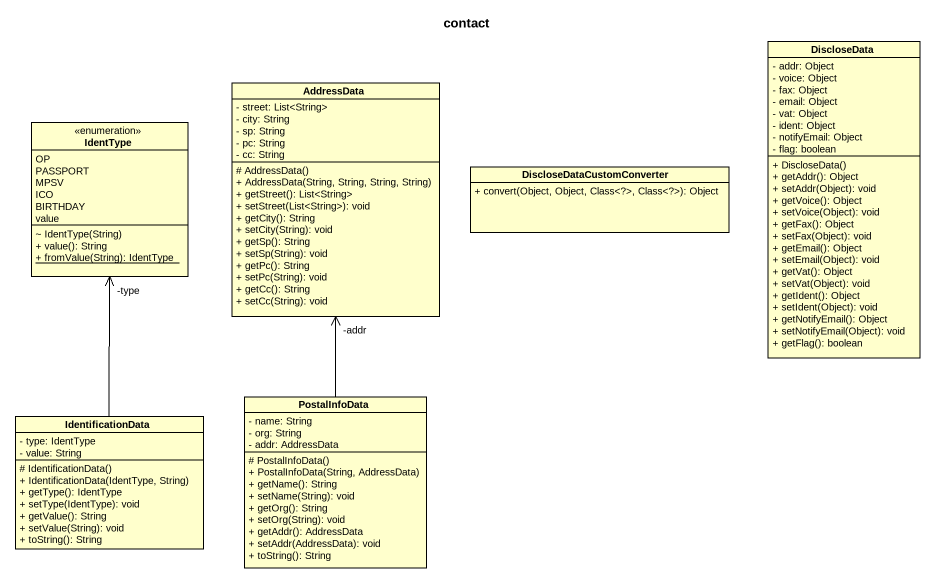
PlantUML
@startuml
title contact
hide circle
hide empty members
skinparam classAttributeIconSize 0
class DiscloseData {
  - addr: Object
  - voice: Object
  - fax: Object
  - email: Object
  - vat: Object
  - ident: Object
  - notifyEmail: Object
  - flag: boolean
  + DiscloseData()
  + getAddr(): Object
  + setAddr(Object): void
  + getVoice(): Object
  + setVoice(Object): void
  + getFax(): Object
  + setFax(Object): void
  + getEmail(): Object
  + setEmail(Object): void
  + getVat(): Object
  + setVat(Object): void
  + getIdent(): Object
  + setIdent(Object): void
  + getNotifyEmail(): Object
  + setNotifyEmail(Object): void
  + getFlag(): boolean
}
class AddressData {
  - street: List<String>
  - city: String
  - sp: String
  - pc: String
  - cc: String
  # AddressData()
  + AddressData(String, String, String, String)
  + getStreet(): List<String>
  + setStreet(List<String>): void
  + getCity(): String
  + setCity(String): void
  + getSp(): String
  + setSp(String): void
  + getPc(): String
  + setPc(String): void
  + getCc(): String
  + setCc(String): void
}
enum IdentType {
  OP
  PASSPORT
  MPSV
  ICO
  BIRTHDAY
  value
  ~ IdentType(String)
  + value(): String
  {static} + fromValue(String): IdentType
}
class DiscloseDataCustomConverter {
  + convert(Object, Object, Class<?>, Class<?>): Object
}
class PostalInfoData {
  - name: String
  - org: String
  - addr: AddressData
  # PostalInfoData()
  + PostalInfoData(String, AddressData)
  + getName(): String
  + setName(String): void
  + getOrg(): String
  + setOrg(String): void
  + getAddr(): AddressData
  + setAddr(AddressData): void
  + toString(): String
}
class IdentificationData {
  - type: IdentType
  - value: String
  # IdentificationData()
  + IdentificationData(IdentType, String)
  + getType(): IdentType
  + setType(IdentType): void
  + getValue(): String
  + setValue(String): void
  + toString(): String
}
PostalInfoData -up-> "-addr" AddressData
IdentificationData -up-> "-type" IdentType
@enduml
